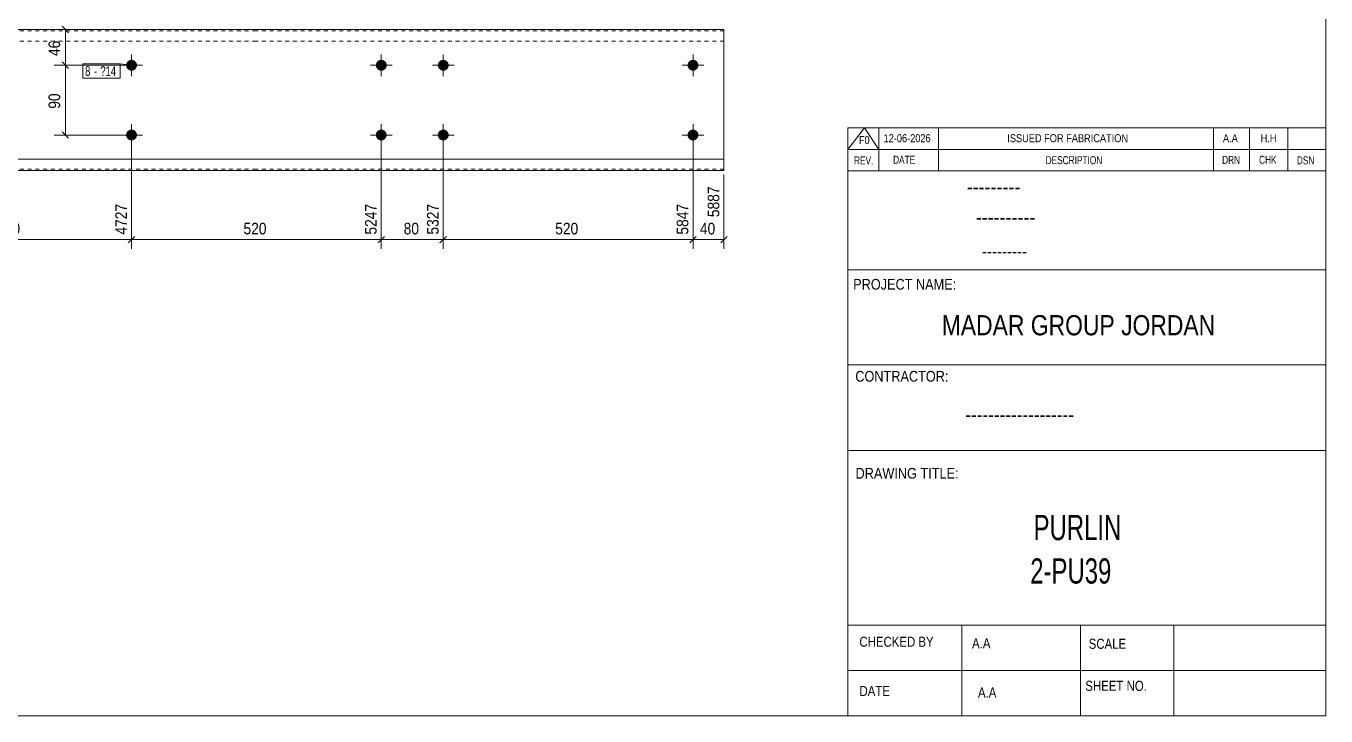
# Model space of a CAD drawing. Header units: millimetres. Extents: x 2 to 579, y 1 to 405.
# Drawn here: x 243.3 to 579, y 5 to 183 of the extents above; entities that cross this region are included whole.
import ezdxf

# ---------------------------------------------------------------- set-up
doc = ezdxf.new("R2010")
doc.units = ezdxf.units.MM
doc.linetypes.add('XKITLINE00', pattern=[0])
doc.linetypes.add('XKITLINE01', pattern=[4, 1, -1, 1, -1])
for name, color, linetype, lineweight in [('Bolt', 3, 'Continuous', 0), ('BoltMark', 7, 'Continuous', 0), ('Dimensions', 7, 'Continuous', 0), ('DrawingSheet', 5, 'Continuous', 0), ('OtherObjectType', 7, 'Continuous', 0), ('Part', 2, 'Continuous', 0)]:
    doc.layers.add(name, color=color, linetype=linetype, lineweight=lineweight)
doc.styles.add('@ARIAL_UNICODE_MS_BOLD', font='ARIAL.TTF')
doc.styles.add('ARIAL', font='ARIAL.TTF')
doc.styles.add('ARIAL_NARROW', font='ARIALN.TTF')
doc.styles.add('COMIC_SANS_MS_BOLD', font='COMICBD.TTF')
doc.styles.add('SWIS721_EX_BT', font='ARIAL.TTF')
doc.styles.add('SWISSE', font='ARIAL.TTF')

# ---------------------------------------------------------------- blocks, each defined once
blk = doc.blocks.new('*A4')
at = {"layer": 'Bolt'}
for points in [[(336.47, 172.88), (336.47, 172.84), (336.47, 172.81), (336.47, 172.77), (336.46, 172.74), (336.46, 172.7), (336.45, 172.67), (336.45, 172.64), (336.44, 172.6), (336.43, 172.57), (336.42, 172.54), (336.41, 172.5), (336.4, 172.47), (336.39, 172.44), (336.38, 172.41), (336.37, 172.37), (336.35, 172.34), (336.34, 172.31), (336.33, 172.28), (336.31, 172.25), (336.29, 172.22), (336.28, 172.19), (336.26, 172.16), (336.24, 172.13), (336.22, 172.1), (336.2, 172.08), (336.18, 172.05), (336.16, 172.02), (336.13, 172), (336.11, 171.97), (336.09, 171.94), (336.06, 171.92), (336.04, 171.9), (336.01, 171.87), (335.99, 171.85), (335.96, 171.83), (335.94, 171.81), (335.91, 171.79), (335.88, 171.77), (335.85, 171.75), (335.82, 171.73), (335.79, 171.71), (335.76, 171.69), (335.73, 171.68), (335.7, 171.66), (335.67, 171.64), (335.64, 171.63), (335.61, 171.62), (335.58, 171.6), (335.55, 171.59), (335.51, 171.58), (335.48, 171.57), (335.45, 171.56), (335.41, 171.55), (335.38, 171.54), (335.35, 171.54), (335.31, 171.53), (335.28, 171.53), (335.25, 171.52), (335.21, 171.52), (335.18, 171.51), (335.14, 171.51), (335.11, 171.51), (335.07, 171.51), (335.04, 171.51), (335.01, 171.51), (334.97, 171.51), (334.94, 171.52), (334.9, 171.52), (334.87, 171.53), (334.84, 171.53), (334.8, 171.54), (334.77, 171.54), (334.73, 171.55), (334.7, 171.56), (334.67, 171.57), (334.64, 171.58), (334.6, 171.59), (334.57, 171.6), (334.54, 171.62), (334.51, 171.63), (334.48, 171.64), (334.45, 171.66), (334.41, 171.68), (334.38, 171.69), (334.35, 171.71), (334.33, 171.73), (334.3, 171.75), (334.27, 171.77), (334.24, 171.79), (334.21, 171.81), (334.19, 171.83), (334.16, 171.85), (334.13, 171.87), (334.11, 171.9), (334.08, 171.92), (334.06, 171.94), (334.04, 171.97), (334.01, 172), (333.99, 172.02), (333.97, 172.05), (333.95, 172.08), (333.93, 172.1), (333.91, 172.13), (333.89, 172.16), (333.87, 172.19), (333.86, 172.22), (333.84, 172.25), (333.82, 172.28), (333.81, 172.31), (333.79, 172.34), (333.78, 172.37), (333.77, 172.41), (333.76, 172.44), (333.75, 172.47), (333.73, 172.5), (333.73, 172.54), (333.72, 172.57), (333.71, 172.6), (333.7, 172.64), (333.7, 172.67), (333.69, 172.7), (333.69, 172.74), (333.68, 172.77), (333.68, 172.81), (333.68, 172.84), (333.67, 172.88), (333.67, 172.91), (333.67, 172.94), (333.68, 172.98), (333.68, 173.01), (333.68, 173.05), (333.69, 173.08), (333.69, 173.12), (333.7, 173.15), (333.7, 173.18), (333.71, 173.22), (333.72, 173.25), (333.73, 173.28), (333.73, 173.32), (333.75, 173.35), (333.76, 173.38), (333.77, 173.41), (333.78, 173.45), (333.79, 173.48), (333.81, 173.51), (333.82, 173.54), (333.84, 173.57), (333.86, 173.6), (333.87, 173.63), (333.89, 173.66), (333.91, 173.69), (333.93, 173.72), (333.95, 173.74), (333.97, 173.77), (333.99, 173.8), (334.01, 173.82), (334.04, 173.85), (334.06, 173.88), (334.08, 173.9), (334.11, 173.92), (334.13, 173.95), (334.16, 173.97), (334.19, 173.99), (334.21, 174.01), (334.24, 174.03), (334.27, 174.05), (334.3, 174.07), (334.33, 174.09), (334.35, 174.11), (334.38, 174.13), (334.41, 174.14), (334.45, 174.16), (334.48, 174.18), (334.51, 174.19), (334.54, 174.2), (334.57, 174.22), (334.6, 174.23), (334.64, 174.24), (334.67, 174.25), (334.7, 174.26), (334.73, 174.27), (334.77, 174.28), (334.8, 174.28), (334.84, 174.29), (334.87, 174.29), (334.9, 174.3), (334.94, 174.3), (334.97, 174.31), (335.01, 174.31), (335.04, 174.31), (335.07, 174.31), (335.11, 174.31), (335.14, 174.31), (335.18, 174.31), (335.21, 174.3), (335.25, 174.3), (335.28, 174.29), (335.31, 174.29), (335.35, 174.28), (335.38, 174.28), (335.41, 174.27), (335.45, 174.26), (335.48, 174.25), (335.51, 174.24), (335.55, 174.23), (335.58, 174.22), (335.61, 174.2), (335.64, 174.19), (335.67, 174.18), (335.7, 174.16), (335.73, 174.14), (335.76, 174.13), (335.79, 174.11), (335.82, 174.09), (335.85, 174.07), (335.88, 174.05), (335.91, 174.03), (335.94, 174.01), (335.96, 173.99), (335.99, 173.97), (336.01, 173.95), (336.04, 173.92), (336.06, 173.9), (336.09, 173.88), (336.11, 173.85), (336.13, 173.82), (336.16, 173.8), (336.18, 173.77), (336.2, 173.74), (336.22, 173.72), (336.24, 173.69), (336.26, 173.66), (336.28, 173.63), (336.29, 173.6), (336.31, 173.57), (336.33, 173.54), (336.34, 173.51), (336.35, 173.48), (336.37, 173.45), (336.38, 173.41), (336.39, 173.38), (336.4, 173.35), (336.41, 173.32), (336.42, 173.28), (336.43, 173.25), (336.44, 173.22), (336.45, 173.18), (336.45, 173.15), (336.46, 173.12), (336.46, 173.08), (336.47, 173.05), (336.47, 173.01), (336.47, 172.98), (336.47, 172.94), (336.47, 172.91)], [(352.47, 172.88), (352.47, 172.84), (352.47, 172.81), (352.47, 172.77), (352.46, 172.74), (352.46, 172.7), (352.45, 172.67), (352.45, 172.64), (352.44, 172.6), (352.43, 172.57), (352.42, 172.54), (352.41, 172.5), (352.4, 172.47), (352.39, 172.44), (352.38, 172.41), (352.37, 172.37), (352.35, 172.34), (352.34, 172.31), (352.33, 172.28), (352.31, 172.25), (352.29, 172.22), (352.28, 172.19), (352.26, 172.16), (352.24, 172.13), (352.22, 172.1), (352.2, 172.08), (352.18, 172.05), (352.16, 172.02), (352.13, 172), (352.11, 171.97), (352.09, 171.94), (352.06, 171.92), (352.04, 171.9), (352.01, 171.87), (351.99, 171.85), (351.96, 171.83), (351.94, 171.81), (351.91, 171.79), (351.88, 171.77), (351.85, 171.75), (351.82, 171.73), (351.79, 171.71), (351.76, 171.69), (351.73, 171.68), (351.7, 171.66), (351.67, 171.64), (351.64, 171.63), (351.61, 171.62), (351.58, 171.6), (351.55, 171.59), (351.51, 171.58), (351.48, 171.57), (351.45, 171.56), (351.41, 171.55), (351.38, 171.54), (351.35, 171.54), (351.31, 171.53), (351.28, 171.53), (351.25, 171.52), (351.21, 171.52), (351.18, 171.51), (351.14, 171.51), (351.11, 171.51), (351.07, 171.51), (351.04, 171.51), (351.01, 171.51), (350.97, 171.51), (350.94, 171.52), (350.9, 171.52), (350.87, 171.53), (350.84, 171.53), (350.8, 171.54), (350.77, 171.54), (350.73, 171.55), (350.7, 171.56), (350.67, 171.57), (350.64, 171.58), (350.6, 171.59), (350.57, 171.6), (350.54, 171.62), (350.51, 171.63), (350.48, 171.64), (350.45, 171.66), (350.41, 171.68), (350.38, 171.69), (350.35, 171.71), (350.33, 171.73), (350.3, 171.75), (350.27, 171.77), (350.24, 171.79), (350.21, 171.81), (350.19, 171.83), (350.16, 171.85), (350.13, 171.87), (350.11, 171.9), (350.08, 171.92), (350.06, 171.94), (350.04, 171.97), (350.01, 172), (349.99, 172.02), (349.97, 172.05), (349.95, 172.08), (349.93, 172.1), (349.91, 172.13), (349.89, 172.16), (349.87, 172.19), (349.86, 172.22), (349.84, 172.25), (349.82, 172.28), (349.81, 172.31), (349.79, 172.34), (349.78, 172.37), (349.77, 172.41), (349.76, 172.44), (349.75, 172.47), (349.73, 172.5), (349.73, 172.54), (349.72, 172.57), (349.71, 172.6), (349.7, 172.64), (349.7, 172.67), (349.69, 172.7), (349.69, 172.74), (349.68, 172.77), (349.68, 172.81), (349.68, 172.84), (349.67, 172.88), (349.67, 172.91), (349.67, 172.94), (349.68, 172.98), (349.68, 173.01), (349.68, 173.05), (349.69, 173.08), (349.69, 173.12), (349.7, 173.15), (349.7, 173.18), (349.71, 173.22), (349.72, 173.25), (349.73, 173.28), (349.73, 173.32), (349.75, 173.35), (349.76, 173.38), (349.77, 173.41), (349.78, 173.45), (349.79, 173.48), (349.81, 173.51), (349.82, 173.54), (349.84, 173.57), (349.86, 173.6), (349.87, 173.63), (349.89, 173.66), (349.91, 173.69), (349.93, 173.72), (349.95, 173.74), (349.97, 173.77), (349.99, 173.8), (350.01, 173.82), (350.04, 173.85), (350.06, 173.88), (350.08, 173.9), (350.11, 173.92), (350.13, 173.95), (350.16, 173.97), (350.19, 173.99), (350.21, 174.01), (350.24, 174.03), (350.27, 174.05), (350.3, 174.07), (350.33, 174.09), (350.35, 174.11), (350.38, 174.13), (350.41, 174.14), (350.45, 174.16), (350.48, 174.18), (350.51, 174.19), (350.54, 174.2), (350.57, 174.22), (350.6, 174.23), (350.64, 174.24), (350.67, 174.25), (350.7, 174.26), (350.73, 174.27), (350.77, 174.28), (350.8, 174.28), (350.84, 174.29), (350.87, 174.29), (350.9, 174.3), (350.94, 174.3), (350.97, 174.31), (351.01, 174.31), (351.04, 174.31), (351.07, 174.31), (351.11, 174.31), (351.14, 174.31), (351.18, 174.31), (351.21, 174.3), (351.25, 174.3), (351.28, 174.29), (351.31, 174.29), (351.35, 174.28), (351.38, 174.28), (351.41, 174.27), (351.45, 174.26), (351.48, 174.25), (351.51, 174.24), (351.55, 174.23), (351.58, 174.22), (351.61, 174.2), (351.64, 174.19), (351.67, 174.18), (351.7, 174.16), (351.73, 174.14), (351.76, 174.13), (351.79, 174.11), (351.82, 174.09), (351.85, 174.07), (351.88, 174.05), (351.91, 174.03), (351.94, 174.01), (351.96, 173.99), (351.99, 173.97), (352.01, 173.95), (352.04, 173.92), (352.06, 173.9), (352.09, 173.88), (352.11, 173.85), (352.13, 173.82), (352.16, 173.8), (352.18, 173.77), (352.2, 173.74), (352.22, 173.72), (352.24, 173.69), (352.26, 173.66), (352.28, 173.63), (352.29, 173.6), (352.31, 173.57), (352.33, 173.54), (352.34, 173.51), (352.35, 173.48), (352.37, 173.45), (352.38, 173.41), (352.39, 173.38), (352.4, 173.35), (352.41, 173.32), (352.42, 173.28), (352.43, 173.25), (352.44, 173.22), (352.45, 173.18), (352.45, 173.15), (352.46, 173.12), (352.46, 173.08), (352.47, 173.05), (352.47, 173.01), (352.47, 172.98), (352.47, 172.94), (352.47, 172.91)], [(336.47, 154.88), (336.47, 154.84), (336.47, 154.81), (336.47, 154.77), (336.46, 154.74), (336.46, 154.7), (336.45, 154.67), (336.45, 154.64), (336.44, 154.6), (336.43, 154.57), (336.42, 154.54), (336.41, 154.5), (336.4, 154.47), (336.39, 154.44), (336.38, 154.41), (336.37, 154.37), (336.35, 154.34), (336.34, 154.31), (336.33, 154.28), (336.31, 154.25), (336.29, 154.22), (336.28, 154.19), (336.26, 154.16), (336.24, 154.13), (336.22, 154.1), (336.2, 154.08), (336.18, 154.05), (336.16, 154.02), (336.13, 154), (336.11, 153.97), (336.09, 153.94), (336.06, 153.92), (336.04, 153.9), (336.01, 153.87), (335.99, 153.85), (335.96, 153.83), (335.94, 153.81), (335.91, 153.79), (335.88, 153.77), (335.85, 153.75), (335.82, 153.73), (335.79, 153.71), (335.76, 153.69), (335.73, 153.68), (335.7, 153.66), (335.67, 153.64), (335.64, 153.63), (335.61, 153.62), (335.58, 153.6), (335.55, 153.59), (335.51, 153.58), (335.48, 153.57), (335.45, 153.56), (335.41, 153.55), (335.38, 153.54), (335.35, 153.54), (335.31, 153.53), (335.28, 153.53), (335.25, 153.52), (335.21, 153.52), (335.18, 153.51), (335.14, 153.51), (335.11, 153.51), (335.07, 153.51), (335.04, 153.51), (335.01, 153.51), (334.97, 153.51), (334.94, 153.52), (334.9, 153.52), (334.87, 153.53), (334.84, 153.53), (334.8, 153.54), (334.77, 153.54), (334.73, 153.55), (334.7, 153.56), (334.67, 153.57), (334.64, 153.58), (334.6, 153.59), (334.57, 153.6), (334.54, 153.62), (334.51, 153.63), (334.48, 153.64), (334.45, 153.66), (334.41, 153.68), (334.38, 153.69), (334.35, 153.71), (334.33, 153.73), (334.3, 153.75), (334.27, 153.77), (334.24, 153.79), (334.21, 153.81), (334.19, 153.83), (334.16, 153.85), (334.13, 153.87), (334.11, 153.9), (334.08, 153.92), (334.06, 153.94), (334.04, 153.97), (334.01, 154), (333.99, 154.02), (333.97, 154.05), (333.95, 154.08), (333.93, 154.1), (333.91, 154.13), (333.89, 154.16), (333.87, 154.19), (333.86, 154.22), (333.84, 154.25), (333.82, 154.28), (333.81, 154.31), (333.79, 154.34), (333.78, 154.37), (333.77, 154.41), (333.76, 154.44), (333.75, 154.47), (333.73, 154.5), (333.73, 154.54), (333.72, 154.57), (333.71, 154.6), (333.7, 154.64), (333.7, 154.67), (333.69, 154.7), (333.69, 154.74), (333.68, 154.77), (333.68, 154.81), (333.68, 154.84), (333.67, 154.88), (333.67, 154.91), (333.67, 154.94), (333.68, 154.98), (333.68, 155.01), (333.68, 155.05), (333.69, 155.08), (333.69, 155.12), (333.7, 155.15), (333.7, 155.18), (333.71, 155.22), (333.72, 155.25), (333.73, 155.28), (333.73, 155.32), (333.75, 155.35), (333.76, 155.38), (333.77, 155.41), (333.78, 155.45), (333.79, 155.48), (333.81, 155.51), (333.82, 155.54), (333.84, 155.57), (333.86, 155.6), (333.87, 155.63), (333.89, 155.66), (333.91, 155.69), (333.93, 155.72), (333.95, 155.74), (333.97, 155.77), (333.99, 155.8), (334.01, 155.82), (334.04, 155.85), (334.06, 155.88), (334.08, 155.9), (334.11, 155.92), (334.13, 155.95), (334.16, 155.97), (334.19, 155.99), (334.21, 156.01), (334.24, 156.03), (334.27, 156.05), (334.3, 156.07), (334.33, 156.09), (334.35, 156.11), (334.38, 156.13), (334.41, 156.14), (334.45, 156.16), (334.48, 156.18), (334.51, 156.19), (334.54, 156.2), (334.57, 156.22), (334.6, 156.23), (334.64, 156.24), (334.67, 156.25), (334.7, 156.26), (334.73, 156.27), (334.77, 156.28), (334.8, 156.28), (334.84, 156.29), (334.87, 156.29), (334.9, 156.3), (334.94, 156.3), (334.97, 156.31), (335.01, 156.31), (335.04, 156.31), (335.07, 156.31), (335.11, 156.31), (335.14, 156.31), (335.18, 156.31), (335.21, 156.3), (335.25, 156.3), (335.28, 156.29), (335.31, 156.29), (335.35, 156.28), (335.38, 156.28), (335.41, 156.27), (335.45, 156.26), (335.48, 156.25), (335.51, 156.24), (335.55, 156.23), (335.58, 156.22), (335.61, 156.2), (335.64, 156.19), (335.67, 156.18), (335.7, 156.16), (335.73, 156.14), (335.76, 156.13), (335.79, 156.11), (335.82, 156.09), (335.85, 156.07), (335.88, 156.05), (335.91, 156.03), (335.94, 156.01), (335.96, 155.99), (335.99, 155.97), (336.01, 155.95), (336.04, 155.92), (336.06, 155.9), (336.09, 155.88), (336.11, 155.85), (336.13, 155.82), (336.16, 155.8), (336.18, 155.77), (336.2, 155.74), (336.22, 155.72), (336.24, 155.69), (336.26, 155.66), (336.28, 155.63), (336.29, 155.6), (336.31, 155.57), (336.33, 155.54), (336.34, 155.51), (336.35, 155.48), (336.37, 155.45), (336.38, 155.41), (336.39, 155.38), (336.4, 155.35), (336.41, 155.32), (336.42, 155.28), (336.43, 155.25), (336.44, 155.22), (336.45, 155.18), (336.45, 155.15), (336.46, 155.12), (336.46, 155.08), (336.47, 155.05), (336.47, 155.01), (336.47, 154.98), (336.47, 154.94), (336.47, 154.91)], [(352.47, 154.88), (352.47, 154.84), (352.47, 154.81), (352.47, 154.77), (352.46, 154.74), (352.46, 154.7), (352.45, 154.67), (352.45, 154.64), (352.44, 154.6), (352.43, 154.57), (352.42, 154.54), (352.41, 154.5), (352.4, 154.47), (352.39, 154.44), (352.38, 154.41), (352.37, 154.37), (352.35, 154.34), (352.34, 154.31), (352.33, 154.28), (352.31, 154.25), (352.29, 154.22), (352.28, 154.19), (352.26, 154.16), (352.24, 154.13), (352.22, 154.1), (352.2, 154.08), (352.18, 154.05), (352.16, 154.02), (352.13, 154), (352.11, 153.97), (352.09, 153.94), (352.06, 153.92), (352.04, 153.9), (352.01, 153.87), (351.99, 153.85), (351.96, 153.83), (351.94, 153.81), (351.91, 153.79), (351.88, 153.77), (351.85, 153.75), (351.82, 153.73), (351.79, 153.71), (351.76, 153.69), (351.73, 153.68), (351.7, 153.66), (351.67, 153.64), (351.64, 153.63), (351.61, 153.62), (351.58, 153.6), (351.55, 153.59), (351.51, 153.58), (351.48, 153.57), (351.45, 153.56), (351.41, 153.55), (351.38, 153.54), (351.35, 153.54), (351.31, 153.53), (351.28, 153.53), (351.25, 153.52), (351.21, 153.52), (351.18, 153.51), (351.14, 153.51), (351.11, 153.51), (351.07, 153.51), (351.04, 153.51), (351.01, 153.51), (350.97, 153.51), (350.94, 153.52), (350.9, 153.52), (350.87, 153.53), (350.84, 153.53), (350.8, 153.54), (350.77, 153.54), (350.73, 153.55), (350.7, 153.56), (350.67, 153.57), (350.64, 153.58), (350.6, 153.59), (350.57, 153.6), (350.54, 153.62), (350.51, 153.63), (350.48, 153.64), (350.45, 153.66), (350.41, 153.68), (350.38, 153.69), (350.35, 153.71), (350.33, 153.73), (350.3, 153.75), (350.27, 153.77), (350.24, 153.79), (350.21, 153.81), (350.19, 153.83), (350.16, 153.85), (350.13, 153.87), (350.11, 153.9), (350.08, 153.92), (350.06, 153.94), (350.04, 153.97), (350.01, 154), (349.99, 154.02), (349.97, 154.05), (349.95, 154.08), (349.93, 154.1), (349.91, 154.13), (349.89, 154.16), (349.87, 154.19), (349.86, 154.22), (349.84, 154.25), (349.82, 154.28), (349.81, 154.31), (349.79, 154.34), (349.78, 154.37), (349.77, 154.41), (349.76, 154.44), (349.75, 154.47), (349.73, 154.5), (349.73, 154.54), (349.72, 154.57), (349.71, 154.6), (349.7, 154.64), (349.7, 154.67), (349.69, 154.7), (349.69, 154.74), (349.68, 154.77), (349.68, 154.81), (349.68, 154.84), (349.67, 154.88), (349.67, 154.91), (349.67, 154.94), (349.68, 154.98), (349.68, 155.01), (349.68, 155.05), (349.69, 155.08), (349.69, 155.12), (349.7, 155.15), (349.7, 155.18), (349.71, 155.22), (349.72, 155.25), (349.73, 155.28), (349.73, 155.32), (349.75, 155.35), (349.76, 155.38), (349.77, 155.41), (349.78, 155.45), (349.79, 155.48), (349.81, 155.51), (349.82, 155.54), (349.84, 155.57), (349.86, 155.6), (349.87, 155.63), (349.89, 155.66), (349.91, 155.69), (349.93, 155.72), (349.95, 155.74), (349.97, 155.77), (349.99, 155.8), (350.01, 155.82), (350.04, 155.85), (350.06, 155.88), (350.08, 155.9), (350.11, 155.92), (350.13, 155.95), (350.16, 155.97), (350.19, 155.99), (350.21, 156.01), (350.24, 156.03), (350.27, 156.05), (350.3, 156.07), (350.33, 156.09), (350.35, 156.11), (350.38, 156.13), (350.41, 156.14), (350.45, 156.16), (350.48, 156.18), (350.51, 156.19), (350.54, 156.2), (350.57, 156.22), (350.6, 156.23), (350.64, 156.24), (350.67, 156.25), (350.7, 156.26), (350.73, 156.27), (350.77, 156.28), (350.8, 156.28), (350.84, 156.29), (350.87, 156.29), (350.9, 156.3), (350.94, 156.3), (350.97, 156.31), (351.01, 156.31), (351.04, 156.31), (351.07, 156.31), (351.11, 156.31), (351.14, 156.31), (351.18, 156.31), (351.21, 156.3), (351.25, 156.3), (351.28, 156.29), (351.31, 156.29), (351.35, 156.28), (351.38, 156.28), (351.41, 156.27), (351.45, 156.26), (351.48, 156.25), (351.51, 156.24), (351.55, 156.23), (351.58, 156.22), (351.61, 156.2), (351.64, 156.19), (351.67, 156.18), (351.7, 156.16), (351.73, 156.14), (351.76, 156.13), (351.79, 156.11), (351.82, 156.09), (351.85, 156.07), (351.88, 156.05), (351.91, 156.03), (351.94, 156.01), (351.96, 155.99), (351.99, 155.97), (352.01, 155.95), (352.04, 155.92), (352.06, 155.9), (352.09, 155.88), (352.11, 155.85), (352.13, 155.82), (352.16, 155.8), (352.18, 155.77), (352.2, 155.74), (352.22, 155.72), (352.24, 155.69), (352.26, 155.66), (352.28, 155.63), (352.29, 155.6), (352.31, 155.57), (352.33, 155.54), (352.34, 155.51), (352.35, 155.48), (352.37, 155.45), (352.38, 155.41), (352.39, 155.38), (352.4, 155.35), (352.41, 155.32), (352.42, 155.28), (352.43, 155.25), (352.44, 155.22), (352.45, 155.18), (352.45, 155.15), (352.46, 155.12), (352.46, 155.08), (352.47, 155.05), (352.47, 155.01), (352.47, 154.98), (352.47, 154.94), (352.47, 154.91)]]:
    blk.add_hatch(color=3, dxfattribs=at).paths.add_polyline_path(points, flags=17)
at = {"layer": 'Bolt', "color": 3, "linetype": 'XKITLINE00', "lineweight": 0}
for p, q in [((335.07, 175.71), (335.07, 170.11)), ((351.07, 175.71), (351.07, 170.11)), ((337.87, 172.91), (332.27, 172.91)), ((353.87, 172.91), (348.27, 172.91)), ((337.87, 154.91), (332.27, 154.91)), ((335.07, 157.71), (335.07, 152.11)), ((353.87, 154.91), (348.27, 154.91)), ((351.07, 157.71), (351.07, 152.11))]:
    blk.add_line(p, q, dxfattribs=at)
blk = doc.blocks.new('*A5')
at = {"layer": 'Bolt'}
for points in [[(271.99, 172.88), (271.98, 172.84), (271.98, 172.81), (271.98, 172.77), (271.98, 172.74), (271.97, 172.7), (271.97, 172.67), (271.96, 172.64), (271.95, 172.6), (271.94, 172.57), (271.94, 172.54), (271.93, 172.5), (271.92, 172.47), (271.9, 172.44), (271.89, 172.41), (271.88, 172.37), (271.87, 172.34), (271.85, 172.31), (271.84, 172.28), (271.82, 172.25), (271.8, 172.22), (271.79, 172.19), (271.77, 172.16), (271.75, 172.13), (271.73, 172.1), (271.71, 172.08), (271.69, 172.05), (271.67, 172.02), (271.65, 172), (271.62, 171.97), (271.6, 171.94), (271.58, 171.92), (271.55, 171.9), (271.53, 171.87), (271.5, 171.85), (271.47, 171.83), (271.45, 171.81), (271.42, 171.79), (271.39, 171.77), (271.36, 171.75), (271.34, 171.73), (271.31, 171.71), (271.28, 171.69), (271.25, 171.68), (271.22, 171.66), (271.19, 171.64), (271.15, 171.63), (271.12, 171.62), (271.09, 171.6), (271.06, 171.59), (271.03, 171.58), (270.99, 171.57), (270.96, 171.56), (270.93, 171.55), (270.89, 171.54), (270.86, 171.54), (270.83, 171.53), (270.79, 171.53), (270.76, 171.52), (270.72, 171.52), (270.69, 171.51), (270.66, 171.51), (270.62, 171.51), (270.59, 171.51), (270.55, 171.51), (270.52, 171.51), (270.48, 171.51), (270.45, 171.52), (270.42, 171.52), (270.38, 171.53), (270.35, 171.53), (270.31, 171.54), (270.28, 171.54), (270.25, 171.55), (270.21, 171.56), (270.18, 171.57), (270.15, 171.58), (270.12, 171.59), (270.08, 171.6), (270.05, 171.62), (270.02, 171.63), (269.99, 171.64), (269.96, 171.66), (269.93, 171.68), (269.9, 171.69), (269.87, 171.71), (269.84, 171.73), (269.81, 171.75), (269.78, 171.77), (269.75, 171.79), (269.73, 171.81), (269.7, 171.83), (269.67, 171.85), (269.65, 171.87), (269.62, 171.9), (269.6, 171.92), (269.57, 171.94), (269.55, 171.97), (269.53, 172), (269.5, 172.02), (269.48, 172.05), (269.46, 172.08), (269.44, 172.1), (269.42, 172.13), (269.4, 172.16), (269.39, 172.19), (269.37, 172.22), (269.35, 172.25), (269.34, 172.28), (269.32, 172.31), (269.31, 172.34), (269.29, 172.37), (269.28, 172.41), (269.27, 172.44), (269.26, 172.47), (269.25, 172.5), (269.24, 172.54), (269.23, 172.57), (269.22, 172.6), (269.21, 172.64), (269.21, 172.67), (269.2, 172.7), (269.2, 172.74), (269.19, 172.77), (269.19, 172.81), (269.19, 172.84), (269.19, 172.88), (269.19, 172.91), (269.19, 172.94), (269.19, 172.98), (269.19, 173.01), (269.19, 173.05), (269.2, 173.08), (269.2, 173.12), (269.21, 173.15), (269.21, 173.18), (269.22, 173.22), (269.23, 173.25), (269.24, 173.28), (269.25, 173.32), (269.26, 173.35), (269.27, 173.38), (269.28, 173.41), (269.29, 173.45), (269.31, 173.48), (269.32, 173.51), (269.34, 173.54), (269.35, 173.57), (269.37, 173.6), (269.39, 173.63), (269.4, 173.66), (269.42, 173.69), (269.44, 173.72), (269.46, 173.74), (269.48, 173.77), (269.5, 173.8), (269.53, 173.82), (269.55, 173.85), (269.57, 173.88), (269.6, 173.9), (269.62, 173.92), (269.65, 173.95), (269.67, 173.97), (269.7, 173.99), (269.73, 174.01), (269.75, 174.03), (269.78, 174.05), (269.81, 174.07), (269.84, 174.09), (269.87, 174.11), (269.9, 174.13), (269.93, 174.14), (269.96, 174.16), (269.99, 174.18), (270.02, 174.19), (270.05, 174.2), (270.08, 174.22), (270.12, 174.23), (270.15, 174.24), (270.18, 174.25), (270.21, 174.26), (270.25, 174.27), (270.28, 174.28), (270.31, 174.28), (270.35, 174.29), (270.38, 174.29), (270.42, 174.3), (270.45, 174.3), (270.48, 174.31), (270.52, 174.31), (270.55, 174.31), (270.59, 174.31), (270.62, 174.31), (270.66, 174.31), (270.69, 174.31), (270.72, 174.3), (270.76, 174.3), (270.79, 174.29), (270.83, 174.29), (270.86, 174.28), (270.89, 174.28), (270.93, 174.27), (270.96, 174.26), (270.99, 174.25), (271.03, 174.24), (271.06, 174.23), (271.09, 174.22), (271.12, 174.2), (271.15, 174.19), (271.19, 174.18), (271.22, 174.16), (271.25, 174.14), (271.28, 174.13), (271.31, 174.11), (271.34, 174.09), (271.36, 174.07), (271.39, 174.05), (271.42, 174.03), (271.45, 174.01), (271.47, 173.99), (271.5, 173.97), (271.53, 173.95), (271.55, 173.92), (271.58, 173.9), (271.6, 173.88), (271.62, 173.85), (271.65, 173.82), (271.67, 173.8), (271.69, 173.77), (271.71, 173.74), (271.73, 173.72), (271.75, 173.69), (271.77, 173.66), (271.79, 173.63), (271.8, 173.6), (271.82, 173.57), (271.84, 173.54), (271.85, 173.51), (271.87, 173.48), (271.88, 173.45), (271.89, 173.41), (271.9, 173.38), (271.92, 173.35), (271.93, 173.32), (271.94, 173.28), (271.94, 173.25), (271.95, 173.22), (271.96, 173.18), (271.97, 173.15), (271.97, 173.12), (271.98, 173.08), (271.98, 173.05), (271.98, 173.01), (271.98, 172.98), (271.99, 172.94), (271.99, 172.91)], [(416.96, 172.88), (416.96, 172.84), (416.96, 172.81), (416.96, 172.77), (416.95, 172.74), (416.95, 172.7), (416.94, 172.67), (416.94, 172.64), (416.93, 172.6), (416.92, 172.57), (416.91, 172.54), (416.9, 172.5), (416.89, 172.47), (416.88, 172.44), (416.87, 172.41), (416.86, 172.37), (416.84, 172.34), (416.83, 172.31), (416.81, 172.28), (416.8, 172.25), (416.78, 172.22), (416.76, 172.19), (416.75, 172.16), (416.73, 172.13), (416.71, 172.1), (416.69, 172.08), (416.67, 172.05), (416.64, 172.02), (416.62, 172), (416.6, 171.97), (416.58, 171.94), (416.55, 171.92), (416.53, 171.9), (416.5, 171.87), (416.48, 171.85), (416.45, 171.83), (416.42, 171.81), (416.4, 171.79), (416.37, 171.77), (416.34, 171.75), (416.31, 171.73), (416.28, 171.71), (416.25, 171.69), (416.22, 171.68), (416.19, 171.66), (416.16, 171.64), (416.13, 171.63), (416.1, 171.62), (416.07, 171.6), (416.03, 171.59), (416, 171.58), (415.97, 171.57), (415.94, 171.56), (415.9, 171.55), (415.87, 171.54), (415.84, 171.54), (415.8, 171.53), (415.77, 171.53), (415.73, 171.52), (415.7, 171.52), (415.67, 171.51), (415.63, 171.51), (415.6, 171.51), (415.56, 171.51), (415.53, 171.51), (415.49, 171.51), (415.46, 171.51), (415.43, 171.52), (415.39, 171.52), (415.36, 171.53), (415.32, 171.53), (415.29, 171.54), (415.26, 171.54), (415.22, 171.55), (415.19, 171.56), (415.16, 171.57), (415.12, 171.58), (415.09, 171.59), (415.06, 171.6), (415.03, 171.62), (415, 171.63), (414.96, 171.64), (414.93, 171.66), (414.9, 171.68), (414.87, 171.69), (414.84, 171.71), (414.81, 171.73), (414.78, 171.75), (414.76, 171.77), (414.73, 171.79), (414.7, 171.81), (414.67, 171.83), (414.65, 171.85), (414.62, 171.87), (414.6, 171.9), (414.57, 171.92), (414.55, 171.94), (414.53, 171.97), (414.5, 172), (414.48, 172.02), (414.46, 172.05), (414.44, 172.08), (414.42, 172.1), (414.4, 172.13), (414.38, 172.16), (414.36, 172.19), (414.34, 172.22), (414.33, 172.25), (414.31, 172.28), (414.3, 172.31), (414.28, 172.34), (414.27, 172.37), (414.26, 172.41), (414.24, 172.44), (414.23, 172.47), (414.22, 172.5), (414.21, 172.54), (414.2, 172.57), (414.2, 172.6), (414.19, 172.64), (414.18, 172.67), (414.18, 172.7), (414.17, 172.74), (414.17, 172.77), (414.17, 172.81), (414.16, 172.84), (414.16, 172.88), (414.16, 172.91), (414.16, 172.94), (414.16, 172.98), (414.17, 173.01), (414.17, 173.05), (414.17, 173.08), (414.18, 173.12), (414.18, 173.15), (414.19, 173.18), (414.2, 173.22), (414.2, 173.25), (414.21, 173.28), (414.22, 173.32), (414.23, 173.35), (414.24, 173.38), (414.26, 173.41), (414.27, 173.45), (414.28, 173.48), (414.3, 173.51), (414.31, 173.54), (414.33, 173.57), (414.34, 173.6), (414.36, 173.63), (414.38, 173.66), (414.4, 173.69), (414.42, 173.72), (414.44, 173.74), (414.46, 173.77), (414.48, 173.8), (414.5, 173.82), (414.53, 173.85), (414.55, 173.88), (414.57, 173.9), (414.6, 173.92), (414.62, 173.95), (414.65, 173.97), (414.67, 173.99), (414.7, 174.01), (414.73, 174.03), (414.76, 174.05), (414.78, 174.07), (414.81, 174.09), (414.84, 174.11), (414.87, 174.13), (414.9, 174.14), (414.93, 174.16), (414.96, 174.18), (415, 174.19), (415.03, 174.2), (415.06, 174.22), (415.09, 174.23), (415.12, 174.24), (415.16, 174.25), (415.19, 174.26), (415.22, 174.27), (415.26, 174.28), (415.29, 174.28), (415.32, 174.29), (415.36, 174.29), (415.39, 174.3), (415.43, 174.3), (415.46, 174.31), (415.49, 174.31), (415.53, 174.31), (415.56, 174.31), (415.6, 174.31), (415.63, 174.31), (415.67, 174.31), (415.7, 174.3), (415.73, 174.3), (415.77, 174.29), (415.8, 174.29), (415.84, 174.28), (415.87, 174.28), (415.9, 174.27), (415.94, 174.26), (415.97, 174.25), (416, 174.24), (416.03, 174.23), (416.07, 174.22), (416.1, 174.2), (416.13, 174.19), (416.16, 174.18), (416.19, 174.16), (416.22, 174.14), (416.25, 174.13), (416.28, 174.11), (416.31, 174.09), (416.34, 174.07), (416.37, 174.05), (416.4, 174.03), (416.42, 174.01), (416.45, 173.99), (416.48, 173.97), (416.5, 173.95), (416.53, 173.92), (416.55, 173.9), (416.58, 173.88), (416.6, 173.85), (416.62, 173.82), (416.64, 173.8), (416.67, 173.77), (416.69, 173.74), (416.71, 173.72), (416.73, 173.69), (416.75, 173.66), (416.76, 173.63), (416.78, 173.6), (416.8, 173.57), (416.81, 173.54), (416.83, 173.51), (416.84, 173.48), (416.86, 173.45), (416.87, 173.41), (416.88, 173.38), (416.89, 173.35), (416.9, 173.32), (416.91, 173.28), (416.92, 173.25), (416.93, 173.22), (416.94, 173.18), (416.94, 173.15), (416.95, 173.12), (416.95, 173.08), (416.96, 173.05), (416.96, 173.01), (416.96, 172.98), (416.96, 172.94), (416.96, 172.91)], [(271.99, 154.88), (271.98, 154.84), (271.98, 154.81), (271.98, 154.77), (271.98, 154.74), (271.97, 154.7), (271.97, 154.67), (271.96, 154.64), (271.95, 154.6), (271.94, 154.57), (271.94, 154.54), (271.93, 154.5), (271.92, 154.47), (271.9, 154.44), (271.89, 154.41), (271.88, 154.37), (271.87, 154.34), (271.85, 154.31), (271.84, 154.28), (271.82, 154.25), (271.8, 154.22), (271.79, 154.19), (271.77, 154.16), (271.75, 154.13), (271.73, 154.1), (271.71, 154.08), (271.69, 154.05), (271.67, 154.02), (271.65, 154), (271.62, 153.97), (271.6, 153.94), (271.58, 153.92), (271.55, 153.9), (271.53, 153.87), (271.5, 153.85), (271.47, 153.83), (271.45, 153.81), (271.42, 153.79), (271.39, 153.77), (271.36, 153.75), (271.34, 153.73), (271.31, 153.71), (271.28, 153.69), (271.25, 153.68), (271.22, 153.66), (271.19, 153.64), (271.15, 153.63), (271.12, 153.62), (271.09, 153.6), (271.06, 153.59), (271.03, 153.58), (270.99, 153.57), (270.96, 153.56), (270.93, 153.55), (270.89, 153.54), (270.86, 153.54), (270.83, 153.53), (270.79, 153.53), (270.76, 153.52), (270.72, 153.52), (270.69, 153.51), (270.66, 153.51), (270.62, 153.51), (270.59, 153.51), (270.55, 153.51), (270.52, 153.51), (270.48, 153.51), (270.45, 153.52), (270.42, 153.52), (270.38, 153.53), (270.35, 153.53), (270.31, 153.54), (270.28, 153.54), (270.25, 153.55), (270.21, 153.56), (270.18, 153.57), (270.15, 153.58), (270.12, 153.59), (270.08, 153.6), (270.05, 153.62), (270.02, 153.63), (269.99, 153.64), (269.96, 153.66), (269.93, 153.68), (269.9, 153.69), (269.87, 153.71), (269.84, 153.73), (269.81, 153.75), (269.78, 153.77), (269.75, 153.79), (269.73, 153.81), (269.7, 153.83), (269.67, 153.85), (269.65, 153.87), (269.62, 153.9), (269.6, 153.92), (269.57, 153.94), (269.55, 153.97), (269.53, 154), (269.5, 154.02), (269.48, 154.05), (269.46, 154.08), (269.44, 154.1), (269.42, 154.13), (269.4, 154.16), (269.39, 154.19), (269.37, 154.22), (269.35, 154.25), (269.34, 154.28), (269.32, 154.31), (269.31, 154.34), (269.29, 154.37), (269.28, 154.41), (269.27, 154.44), (269.26, 154.47), (269.25, 154.5), (269.24, 154.54), (269.23, 154.57), (269.22, 154.6), (269.21, 154.64), (269.21, 154.67), (269.2, 154.7), (269.2, 154.74), (269.19, 154.77), (269.19, 154.81), (269.19, 154.84), (269.19, 154.88), (269.19, 154.91), (269.19, 154.94), (269.19, 154.98), (269.19, 155.01), (269.19, 155.05), (269.2, 155.08), (269.2, 155.12), (269.21, 155.15), (269.21, 155.18), (269.22, 155.22), (269.23, 155.25), (269.24, 155.28), (269.25, 155.32), (269.26, 155.35), (269.27, 155.38), (269.28, 155.41), (269.29, 155.45), (269.31, 155.48), (269.32, 155.51), (269.34, 155.54), (269.35, 155.57), (269.37, 155.6), (269.39, 155.63), (269.4, 155.66), (269.42, 155.69), (269.44, 155.72), (269.46, 155.74), (269.48, 155.77), (269.5, 155.8), (269.53, 155.82), (269.55, 155.85), (269.57, 155.88), (269.6, 155.9), (269.62, 155.92), (269.65, 155.95), (269.67, 155.97), (269.7, 155.99), (269.73, 156.01), (269.75, 156.03), (269.78, 156.05), (269.81, 156.07), (269.84, 156.09), (269.87, 156.11), (269.9, 156.13), (269.93, 156.14), (269.96, 156.16), (269.99, 156.18), (270.02, 156.19), (270.05, 156.2), (270.08, 156.22), (270.12, 156.23), (270.15, 156.24), (270.18, 156.25), (270.21, 156.26), (270.25, 156.27), (270.28, 156.28), (270.31, 156.28), (270.35, 156.29), (270.38, 156.29), (270.42, 156.3), (270.45, 156.3), (270.48, 156.31), (270.52, 156.31), (270.55, 156.31), (270.59, 156.31), (270.62, 156.31), (270.66, 156.31), (270.69, 156.31), (270.72, 156.3), (270.76, 156.3), (270.79, 156.29), (270.83, 156.29), (270.86, 156.28), (270.89, 156.28), (270.93, 156.27), (270.96, 156.26), (270.99, 156.25), (271.03, 156.24), (271.06, 156.23), (271.09, 156.22), (271.12, 156.2), (271.15, 156.19), (271.19, 156.18), (271.22, 156.16), (271.25, 156.14), (271.28, 156.13), (271.31, 156.11), (271.34, 156.09), (271.36, 156.07), (271.39, 156.05), (271.42, 156.03), (271.45, 156.01), (271.47, 155.99), (271.5, 155.97), (271.53, 155.95), (271.55, 155.92), (271.58, 155.9), (271.6, 155.88), (271.62, 155.85), (271.65, 155.82), (271.67, 155.8), (271.69, 155.77), (271.71, 155.74), (271.73, 155.72), (271.75, 155.69), (271.77, 155.66), (271.79, 155.63), (271.8, 155.6), (271.82, 155.57), (271.84, 155.54), (271.85, 155.51), (271.87, 155.48), (271.88, 155.45), (271.89, 155.41), (271.9, 155.38), (271.92, 155.35), (271.93, 155.32), (271.94, 155.28), (271.94, 155.25), (271.95, 155.22), (271.96, 155.18), (271.97, 155.15), (271.97, 155.12), (271.98, 155.08), (271.98, 155.05), (271.98, 155.01), (271.98, 154.98), (271.99, 154.94), (271.99, 154.91)], [(416.96, 154.88), (416.96, 154.84), (416.96, 154.81), (416.96, 154.77), (416.95, 154.74), (416.95, 154.7), (416.94, 154.67), (416.94, 154.64), (416.93, 154.6), (416.92, 154.57), (416.91, 154.54), (416.9, 154.5), (416.89, 154.47), (416.88, 154.44), (416.87, 154.41), (416.86, 154.37), (416.84, 154.34), (416.83, 154.31), (416.81, 154.28), (416.8, 154.25), (416.78, 154.22), (416.76, 154.19), (416.75, 154.16), (416.73, 154.13), (416.71, 154.1), (416.69, 154.08), (416.67, 154.05), (416.64, 154.02), (416.62, 154), (416.6, 153.97), (416.58, 153.94), (416.55, 153.92), (416.53, 153.9), (416.5, 153.87), (416.48, 153.85), (416.45, 153.83), (416.42, 153.81), (416.4, 153.79), (416.37, 153.77), (416.34, 153.75), (416.31, 153.73), (416.28, 153.71), (416.25, 153.69), (416.22, 153.68), (416.19, 153.66), (416.16, 153.64), (416.13, 153.63), (416.1, 153.62), (416.07, 153.6), (416.03, 153.59), (416, 153.58), (415.97, 153.57), (415.94, 153.56), (415.9, 153.55), (415.87, 153.54), (415.84, 153.54), (415.8, 153.53), (415.77, 153.53), (415.73, 153.52), (415.7, 153.52), (415.67, 153.51), (415.63, 153.51), (415.6, 153.51), (415.56, 153.51), (415.53, 153.51), (415.49, 153.51), (415.46, 153.51), (415.43, 153.52), (415.39, 153.52), (415.36, 153.53), (415.32, 153.53), (415.29, 153.54), (415.26, 153.54), (415.22, 153.55), (415.19, 153.56), (415.16, 153.57), (415.12, 153.58), (415.09, 153.59), (415.06, 153.6), (415.03, 153.62), (415, 153.63), (414.96, 153.64), (414.93, 153.66), (414.9, 153.68), (414.87, 153.69), (414.84, 153.71), (414.81, 153.73), (414.78, 153.75), (414.76, 153.77), (414.73, 153.79), (414.7, 153.81), (414.67, 153.83), (414.65, 153.85), (414.62, 153.87), (414.6, 153.9), (414.57, 153.92), (414.55, 153.94), (414.53, 153.97), (414.5, 154), (414.48, 154.02), (414.46, 154.05), (414.44, 154.08), (414.42, 154.1), (414.4, 154.13), (414.38, 154.16), (414.36, 154.19), (414.34, 154.22), (414.33, 154.25), (414.31, 154.28), (414.3, 154.31), (414.28, 154.34), (414.27, 154.37), (414.26, 154.41), (414.24, 154.44), (414.23, 154.47), (414.22, 154.5), (414.21, 154.54), (414.2, 154.57), (414.2, 154.6), (414.19, 154.64), (414.18, 154.67), (414.18, 154.7), (414.17, 154.74), (414.17, 154.77), (414.17, 154.81), (414.16, 154.84), (414.16, 154.88), (414.16, 154.91), (414.16, 154.94), (414.16, 154.98), (414.17, 155.01), (414.17, 155.05), (414.17, 155.08), (414.18, 155.12), (414.18, 155.15), (414.19, 155.18), (414.2, 155.22), (414.2, 155.25), (414.21, 155.28), (414.22, 155.32), (414.23, 155.35), (414.24, 155.38), (414.26, 155.41), (414.27, 155.45), (414.28, 155.48), (414.3, 155.51), (414.31, 155.54), (414.33, 155.57), (414.34, 155.6), (414.36, 155.63), (414.38, 155.66), (414.4, 155.69), (414.42, 155.72), (414.44, 155.74), (414.46, 155.77), (414.48, 155.8), (414.5, 155.82), (414.53, 155.85), (414.55, 155.88), (414.57, 155.9), (414.6, 155.92), (414.62, 155.95), (414.65, 155.97), (414.67, 155.99), (414.7, 156.01), (414.73, 156.03), (414.76, 156.05), (414.78, 156.07), (414.81, 156.09), (414.84, 156.11), (414.87, 156.13), (414.9, 156.14), (414.93, 156.16), (414.96, 156.18), (415, 156.19), (415.03, 156.2), (415.06, 156.22), (415.09, 156.23), (415.12, 156.24), (415.16, 156.25), (415.19, 156.26), (415.22, 156.27), (415.26, 156.28), (415.29, 156.28), (415.32, 156.29), (415.36, 156.29), (415.39, 156.3), (415.43, 156.3), (415.46, 156.31), (415.49, 156.31), (415.53, 156.31), (415.56, 156.31), (415.6, 156.31), (415.63, 156.31), (415.67, 156.31), (415.7, 156.3), (415.73, 156.3), (415.77, 156.29), (415.8, 156.29), (415.84, 156.28), (415.87, 156.28), (415.9, 156.27), (415.94, 156.26), (415.97, 156.25), (416, 156.24), (416.03, 156.23), (416.07, 156.22), (416.1, 156.2), (416.13, 156.19), (416.16, 156.18), (416.19, 156.16), (416.22, 156.14), (416.25, 156.13), (416.28, 156.11), (416.31, 156.09), (416.34, 156.07), (416.37, 156.05), (416.4, 156.03), (416.42, 156.01), (416.45, 155.99), (416.48, 155.97), (416.5, 155.95), (416.53, 155.92), (416.55, 155.9), (416.58, 155.88), (416.6, 155.85), (416.62, 155.82), (416.64, 155.8), (416.67, 155.77), (416.69, 155.74), (416.71, 155.72), (416.73, 155.69), (416.75, 155.66), (416.76, 155.63), (416.78, 155.6), (416.8, 155.57), (416.81, 155.54), (416.83, 155.51), (416.84, 155.48), (416.86, 155.45), (416.87, 155.41), (416.88, 155.38), (416.89, 155.35), (416.9, 155.32), (416.91, 155.28), (416.92, 155.25), (416.93, 155.22), (416.94, 155.18), (416.94, 155.15), (416.95, 155.12), (416.95, 155.08), (416.96, 155.05), (416.96, 155.01), (416.96, 154.98), (416.96, 154.94), (416.96, 154.91)]]:
    blk.add_hatch(color=3, dxfattribs=at).paths.add_polyline_path(points, flags=17)
at = {"layer": 'Bolt', "color": 3, "linetype": 'XKITLINE00', "lineweight": 0}
for p, q in [((270.59, 175.71), (270.59, 170.11)), ((415.56, 175.71), (415.56, 170.11)), ((273.39, 172.91), (267.79, 172.91)), ((418.36, 172.91), (412.76, 172.91)), ((273.39, 154.91), (267.79, 154.91)), ((270.59, 157.71), (270.59, 152.11)), ((418.36, 154.91), (412.76, 154.91)), ((415.56, 157.71), (415.56, 152.11))]:
    blk.add_line(p, q, dxfattribs=at)
blk = doc.blocks.new('*A6')
at = {"layer": 'Part', "color": 2, "linetype": 'XKITLINE00', "lineweight": 0}
for p, q in [((302.78, 182.11), (238.39, 182.11)), ((383.27, 182.11), (302.88, 182.11)), ((423.56, 182.11), (383.37, 182.11)), ((423.56, 145.71), (423.56, 182.11)), ((302.78, 148.71), (238.39, 148.71)), ((383.27, 148.71), (302.88, 148.71)), ((423.56, 148.71), (383.37, 148.71)), ((238.39, 145.71), (302.78, 145.71)), ((302.88, 145.71), (383.27, 145.71)), ((383.37, 145.71), (423.56, 145.71))]:
    blk.add_line(p, q, dxfattribs=at)
at = {"layer": 'Part', "color": 7, "linetype": 'XKITLINE01', "lineweight": 0}
for p, q in [((302.78, 181.75), (238.39, 181.75)), ((383.27, 181.75), (302.88, 181.75)), ((423.56, 181.75), (383.37, 181.75)), ((302.78, 179.11), (238.39, 179.11)), ((383.27, 179.11), (302.88, 179.11)), ((423.56, 179.11), (383.37, 179.11)), ((302.78, 146.07), (238.39, 146.07)), ((383.27, 146.07), (302.88, 146.07)), ((423.56, 146.07), (383.37, 146.07))]:
    blk.add_line(p, q, dxfattribs=at)
blk = doc.blocks.new('*A13')
at = {"layer": 'DrawingSheet', "color": 5, "linetype": 'XKITLINE00', "lineweight": 0}
for p, q in [((579, 5), (579, 405)), ((5, 5), (579, 5))]:
    blk.add_line(p, q, dxfattribs=at)
blk = doc.blocks.new('*A16')
at = {"layer": 'OtherObjectType', "color": 7, "linetype": 'XKITLINE00', "lineweight": 0}
for p, q in [((455.5, 156.76), (579, 156.76)), ((455.5, 151.21), (459.82, 156.76)), ((455.5, 151.21), (455.5, 156.76)), ((459.82, 156.76), (463.53, 151.21)), ((463.53, 151.21), (463.53, 156.76)), ((478.97, 151.21), (478.97, 156.76)), ((549.98, 151.21), (549.98, 156.76)), ((559.24, 151.21), (559.24, 156.76)), ((569.12, 151.21), (569.12, 156.76)), ((579, 151.21), (579, 156.76)), ((455.5, 151.21), (579, 151.21)), ((455.5, 145.65), (455.5, 151.21)), ((459.21, 151.21), (579, 151.21)), ((463.53, 145.65), (463.53, 151.21)), ((478.97, 145.65), (478.97, 151.21)), ((549.98, 145.65), (549.98, 151.21)), ((559.24, 145.65), (559.24, 151.21)), ((569.12, 145.65), (569.12, 151.21)), ((579, 145.65), (579, 151.21))]:
    blk.add_line(p, q, dxfattribs=at)
at = {"layer": 'OtherObjectType', "color": 7, "style": 'ARIAL_NARROW'}
for s, height, width, p in [('F0', 2.058, 1.008832, (458.4, 152.59)), ('12-06-2026', 2.058, 1.008832, (464.76, 153.06)), ('ISSUED FOR FABRICATION', 2.0583, 1.008832, (496.71, 153.06)), ('A.A', 2.058, 1.008832, (552.4, 153.06)), ('H.H', 2.058, 1.008832, (562.13, 153.06)), ('REV.', 2.058, 0.907949, (457.13, 147.31)), ('DATE', 2.058, 0.907949, (467.23, 147.5)), ('DESCRIPTION', 2.0583, 0.907949, (506.61, 147.39)), ('DRN', 2.058, 0.907949, (552.17, 147.47)), ('CHK', 2.058, 0.907949, (561.72, 147.5)), ('DSN', 2.058, 0.907949, (571.47, 147.35))]:
    blk.add_text(s, height=height, dxfattribs=dict(at, width=width)).set_placement(p)
blk = doc.blocks.new('*A18')
at = {"layer": 'OtherObjectType', "color": 2, "linetype": 'XKITLINE00', "lineweight": 0}
for p, q in [((455.5, 145.65), (579, 145.65)), ((455.5, 5), (455.5, 145.64)), ((578.98, 145.64), (579, 5)), ((579, 120.14), (455.5, 120.14)), ((455.5, 95.63), (579, 95.63)), ((579, 73.49), (455.5, 73.49)), ((579, 28.4), (455.5, 28.4)), ((484.94, 28.4), (484.94, 5)), ((515.62, 5), (515.62, 28.4)), ((539.75, 5), (539.75, 28.4)), ((579, 16.7), (455.5, 16.7)), ((579, 5), (455.5, 5))]:
    blk.add_line(p, q, dxfattribs=at)
at = {"layer": 'OtherObjectType', "color": 4, "style": '@ARIAL_UNICODE_MS_BOLD', "width": 0.85}
blk.add_text('---------', height=3.9, dxfattribs=at).set_placement((486.23, 139.59))
at = {"layer": 'OtherObjectType', "color": 7, "style": 'ARIAL', "width": 0.85}
for s, height, p in [('----------', 3.9, (488.56, 131.77)), ('---------', 3.25, (490.21, 123.31))]:
    blk.add_text(s, height=height, dxfattribs=at).set_placement(p)
at = {"layer": 'OtherObjectType', "color": 3, "width": 0.85}
for s, style, p in [('PROJECT NAME:', 'SWIS721_EX_BT', (456.92, 115.01)), ('CONTRACTOR:', 'SWISSE', (457.47, 91.27)), ('DRAWING TITLE:', 'SWIS721_EX_BT', (457.53, 66.24))]:
    blk.add_text(s, height=2.7618, dxfattribs=dict(at, style=style)).set_placement(p)
at = {"layer": 'OtherObjectType', "color": 7, "width": 0.85}
for s, height, p in [('MADAR GROUP JORDAN', 5.2, (479.79, 103.23)), ('CHECKED BY', 2.592, (458.53, 22.86)), ('A.A', 2.592, (487.61, 22.45)), ('SCALE', 2.592, (517.74, 22.33)), ('SHEET NO.', 2.592, (516.87, 11.49)), ('DATE', 2.592, (458.54, 10.16)), ('A.A', 2.592, (489.14, 9.76))]:
    blk.add_text(s, height=height, dxfattribs=at).set_placement(p)
at = {"layer": 'OtherObjectType', "color": 1}
for s, height, style, width, p in [('-------------------', 3.9, 'COMIC_SANS_MS_BOLD', 0.85, (485.87, 80.86)), ('PURLIN', 6.5, 'ARIAL', 0.68, (503.5, 50.37)), ('2-PU39', 6.5, 'ARIAL', 0.68, (502.64, 39.17))]:
    blk.add_text(s, height=height, dxfattribs=dict(at, style=style, width=width)).set_placement(p)
blk = doc.blocks.new('*A21')
at = {"layer": 'Dimensions', "color": 7, "linetype": 'XKITLINE00', "lineweight": 0}
for p, q in [((269.59, 172.91), (250.65, 172.91)), ((252.65, 173.76), (254.35, 172.06)), ((253.5, 154.91), (253.5, 172.91)), ((269.59, 154.91), (250.65, 154.91)), ((252.65, 155.76), (254.35, 154.06))]:
    blk.add_line(p, q, dxfattribs=at)
at = {"layer": 'Dimensions', "color": 3}
for p in [(253.5, 172.91), (253.5, 154.91)]:
    blk.add_point(p, dxfattribs=at)
at = {"layer": 'Dimensions', "color": 3, "style": 'ARIAL', "width": 0.85}
blk.add_text('90', height=3, rotation=90.0002, dxfattribs=at).set_placement((252.15, 161.68))
blk = doc.blocks.new('*A22')
at = {"layer": 'Dimensions', "color": 7, "linetype": 'XKITLINE00', "lineweight": 0}
for p, q in [((269.59, 182.11), (250.65, 182.11)), ((252.65, 182.96), (254.35, 181.26)), ((253.5, 172.91), (253.5, 182.11)), ((269.59, 172.91), (250.65, 172.91)), ((252.65, 173.76), (254.35, 172.06))]:
    blk.add_line(p, q, dxfattribs=at)
at = {"layer": 'Dimensions', "color": 3}
for p in [(253.5, 182.11), (253.5, 172.91)]:
    blk.add_point(p, dxfattribs=at)
at = {"layer": 'Dimensions', "color": 3, "style": 'ARIAL', "width": 0.85}
blk.add_text('46', height=3, rotation=90.0002, dxfattribs=at).set_placement((252.15, 175.28))
blk = doc.blocks.new('*A32')
at = {"layer": 'Dimensions', "color": 7, "linetype": 'XKITLINE00', "lineweight": 0}
for p, q in [((206.1, 153.91), (206.1, 125.51)), ((270.59, 153.91), (270.59, 125.51)), ((206.95, 128.76), (205.25, 127.06)), ((206.1, 127.91), (270.59, 127.91)), ((271.44, 128.76), (269.74, 127.06))]:
    blk.add_line(p, q, dxfattribs=at)
at = {"layer": 'Dimensions', "color": 3}
for p in [(206.1, 127.91), (270.59, 127.91)]:
    blk.add_point(p, dxfattribs=at)
at = {"layer": 'Dimensions', "color": 3, "style": 'ARIAL', "width": 0.85}
blk.add_text('4727', height=3, rotation=90.0002, dxfattribs=at).set_placement((269.39, 129.21))
blk.add_text('1840', height=3, dxfattribs=at).set_placement((233.89, 129.26))
blk = doc.blocks.new('*A33')
at = {"layer": 'Dimensions', "color": 7, "linetype": 'XKITLINE00', "lineweight": 0}
for p, q in [((270.59, 153.91), (270.59, 125.51)), ((335.07, 153.91), (335.07, 125.51)), ((271.44, 128.76), (269.74, 127.06)), ((270.59, 127.91), (335.07, 127.91)), ((335.92, 128.76), (334.23, 127.06))]:
    blk.add_line(p, q, dxfattribs=at)
at = {"layer": 'Dimensions', "color": 3}
for p in [(270.59, 127.91), (335.07, 127.91)]:
    blk.add_point(p, dxfattribs=at)
at = {"layer": 'Dimensions', "color": 3, "style": 'ARIAL', "width": 0.85}
blk.add_text('5247', height=3, rotation=90.0002, dxfattribs=at).set_placement((333.87, 129.21))
blk.add_text('520', height=3, dxfattribs=at).set_placement((299.49, 129.26))
blk = doc.blocks.new('*A34')
at = {"layer": 'Dimensions', "color": 7, "linetype": 'XKITLINE00', "lineweight": 0}
for p, q in [((335.07, 153.91), (335.07, 125.51)), ((351.07, 153.91), (351.07, 125.51)), ((335.92, 128.76), (334.23, 127.06)), ((335.07, 127.91), (351.07, 127.91)), ((351.92, 128.76), (350.23, 127.06))]:
    blk.add_line(p, q, dxfattribs=at)
at = {"layer": 'Dimensions', "color": 3}
for p in [(335.07, 127.91), (351.07, 127.91)]:
    blk.add_point(p, dxfattribs=at)
at = {"layer": 'Dimensions', "color": 3, "style": 'ARIAL', "width": 0.85}
blk.add_text('5327', height=3, rotation=90.0002, dxfattribs=at).set_placement((349.87, 129.21))
blk.add_text('80', height=3, dxfattribs=at).set_placement((340.85, 129.26))
blk = doc.blocks.new('*A35')
at = {"layer": 'Dimensions', "color": 7, "linetype": 'XKITLINE00', "lineweight": 0}
for p, q in [((351.07, 153.91), (351.07, 125.51)), ((415.56, 153.91), (415.56, 125.51)), ((351.92, 128.76), (350.23, 127.06)), ((351.07, 127.91), (415.56, 127.91)), ((416.41, 128.76), (414.71, 127.06))]:
    blk.add_line(p, q, dxfattribs=at)
at = {"layer": 'Dimensions', "color": 3}
for p in [(351.07, 127.91), (415.56, 127.91)]:
    blk.add_point(p, dxfattribs=at)
at = {"layer": 'Dimensions', "color": 3, "style": 'ARIAL', "width": 0.85}
blk.add_text('5847', height=3, rotation=90.0002, dxfattribs=at).set_placement((414.36, 129.21))
blk.add_text('520', height=3, dxfattribs=at).set_placement((379.98, 129.26))
blk = doc.blocks.new('*A36')
at = {"layer": 'Dimensions', "color": 7, "linetype": 'XKITLINE00', "lineweight": 0}
for p, q in [((415.56, 153.91), (415.56, 125.51)), ((423.56, 144.71), (423.56, 125.51)), ((416.41, 128.76), (414.71, 127.06)), ((415.56, 127.91), (423.56, 127.91)), ((424.41, 128.76), (422.71, 127.06))]:
    blk.add_line(p, q, dxfattribs=at)
at = {"layer": 'Dimensions', "color": 3}
for p in [(415.56, 127.91), (423.56, 127.91)]:
    blk.add_point(p, dxfattribs=at)
at = {"layer": 'Dimensions', "color": 3, "style": 'ARIAL', "width": 0.85}
blk.add_text('5887', height=3, rotation=90.0002, dxfattribs=at).set_placement((422.36, 133.71))
blk.add_text('40', height=3, dxfattribs=at).set_placement((417.34, 129.26))
blk = doc.blocks.new('*A37')
at = {"layer": 'BoltMark', "color": 7, "linetype": 'XKITLINE00', "lineweight": 0}
for p, q in [((258, 173.26), (267.68, 173.26)), ((258, 169.56), (258, 173.26)), ((267.68, 169.56), (267.68, 173.26)), ((270.59, 172.91), (267.68, 173.26)), ((258, 169.56), (267.68, 169.56))]:
    blk.add_line(p, q, dxfattribs=at)
at = {"layer": 'BoltMark', "color": 3, "style": 'ARIAL_NARROW', "width": 0.85}
for s, p in [('8', (258.6, 170.16)), ('-', (260.87, 170.16)), ('?14', (262.53, 170.16))]:
    blk.add_text(s, height=2.5, dxfattribs=at).set_placement(p)

msp = doc.modelspace()

# ---------------------------------------------------------------- block references
at = {"lineweight": 0}
for name in ['*A13', '*A22', '*A5', '*A4', '*A21', '*A37', '*A16', '*A32', '*A33', '*A34', '*A35', '*A36', '*A18']:
    msp.add_blockref(name, (0, 0), dxfattribs=at)
at = {"layer": 'Part', "lineweight": 0}
msp.add_blockref('*A6', (0, 0), dxfattribs=at)

doc.saveas('drawing.dxf')
